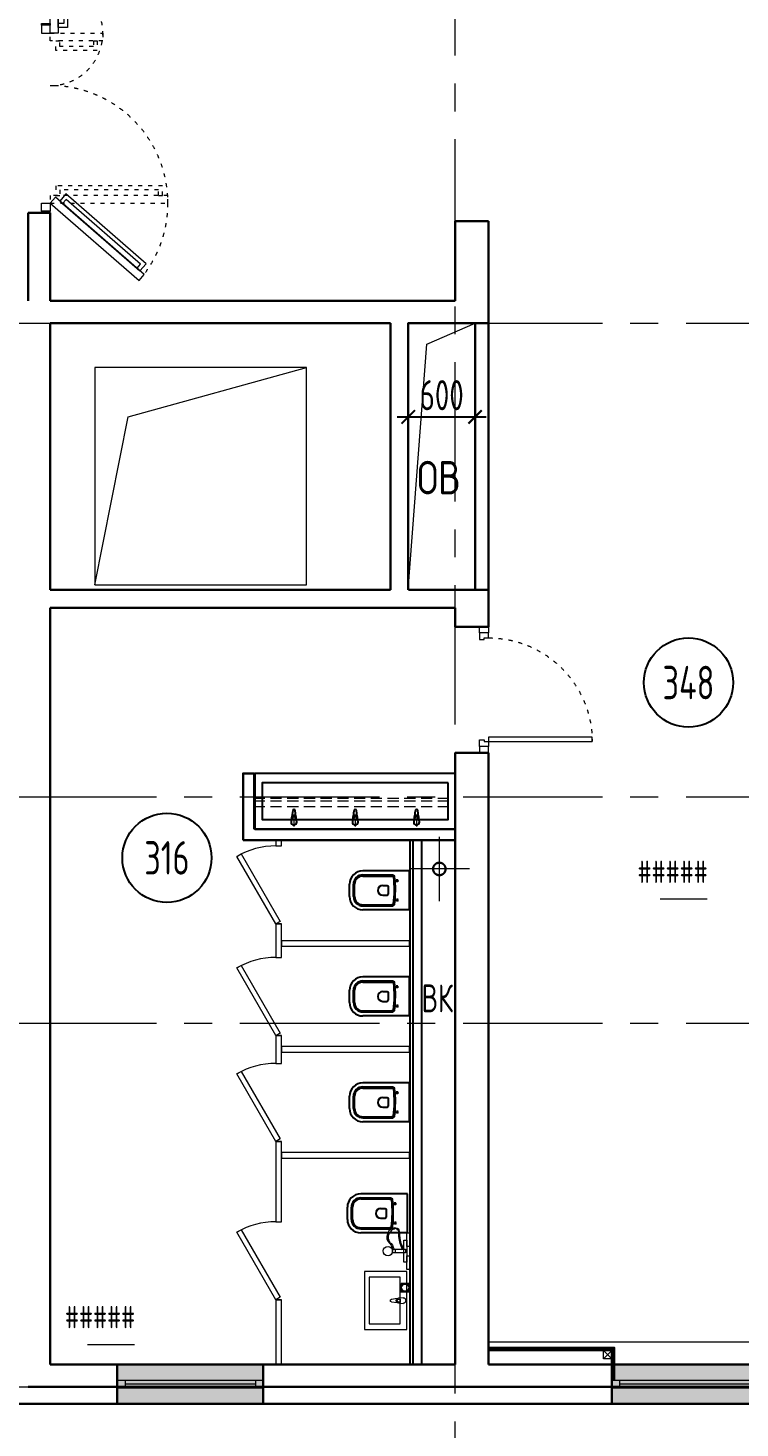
# Model space of a CAD drawing. Header units: millimetres. Extents: x -13407 to 95998, y -2611 to 109495.
# Drawn here: x 47535 to 53920, y 5880 to 18436 of the extents above; entities that cross this region are included whole.
import ezdxf
from ezdxf import colors
from ezdxf.entities.mleader import LeaderData, LeaderLine
from ezdxf.enums import TextEntityAlignment as Align
from ezdxf.math import Vec2, Vec3

# ---------------------------------------------------------------- set-up
doc = ezdxf.new("R2010")
doc.units = ezdxf.units.MM
for name, pattern in [('ACAD_ISO03W100', [30, 12, -18]), ('ADSK_Штриховая_ш2 п1', [3, 2, -1]), ('CENTER', [2, 1.25, -0.25, 0.25, -0.25])]:
    doc.linetypes.add(name, pattern=pattern)
for name, color, linetype, lineweight in [('_0', 250, 'Continuous', 9), ('_TEXT', 189, 'Continuous', 30), ('АР_Двери', 5, 'Continuous', 18), ('АР_Маркер экспликации', 239, 'Continuous', 13), ('АР_Навесной фасад', 5, 'Continuous', 5), ('АР_Номер помещения', 1, 'Continuous', 25), ('АР_Окна БЛОК', 250, 'Continuous', 13), ('АР_Оси', 193, 'Continuous', 9), ('АР_Отметки', 250, 'Continuous', 15), ('АР_Перегородки газоблок', 165, 'Continuous', 30), ('АР_Перегородки сантехнические', 216, 'Continuous', 9), ('АР_Подоконники', 163, 'Continuous', 9), ('АР_Помещения_площадь', 19, 'Continuous', 9), ('АР_Сущ Несущая стена', 202, 'Continuous', 30), ('АР_тонкая линия', 250, 'Continuous', 0), ('Подвал', 250, 'Continuous', 30), ('Размер шахт', 95, 'Continuous', 9), ('Сантехнические приборы', 7, 'Continuous', 9)]:
    doc.layers.add(name, color=color, linetype=linetype, lineweight=lineweight)
for name, color, linetype in [('АР_Отверстия', 251, 'Continuous'), ('ТХ_дозаторы', 7, 'Continuous'), ('ТХ_размеры', 240, 'Continuous'), ('ТХ_сантехника', 253, 'Continuous')]:
    doc.layers.add(name, color=color, linetype=linetype)
doc.styles.add('ICOCPEUR', font='isocpeur.ttf')
doc.styles.add('ISOCPEUR', font='isocpeur.ttf', dxfattribs={"width": 0.7})
doc.styles.get("Standard").update_dxf_attribs({"font": 'arial.ttf'})
doc.dimstyles.new('R_100', dxfattribs={"dimtxt": 270, "dimasz": 120, "dimexe": 100, "dimexo": 0, "dimgap": 60, "dimtad": 1, "dimdec": 0, "dimrnd": 5, "dimzin": 0, "dimdsep": 46, "dimtxsty": 'ISOCPEUR', "dimblk": 'ARCHTICK', "dimcen": 0, "dimdle": 100, "dimclrd": 256, "dimclre": 256, "dimclrt": 256, "dimadec": 0, "dimazin": 0, "dimtfac": 2, "dimtdec": 0, "dimtofl": 0, "dimtmove": 1, "dimatfit": 3, "dimfxl": 1, "dimtvp": 3, "dimtolj": 1, "dimtzin": 0, "dimarcsym": 0})

# ---------------------------------------------------------------- blocks, each defined once
blk = doc.blocks.new('*U193')
blk.add_lwpolyline([(100, 80), (100, 1010), (140, 1010), (140, 80)], close=True)
for points in [[(0, 0), (0, 80), (55, 80), (55, 0), (0, 0)], [(55, 80), (55, 0), (115, 0), (115, 40), (100, 40), (100, 80), (55, 80)], [(1075, 80), (1075, 0), (1015, 0), (1015, 40), (1030, 40), (1030, 80), (1075, 80)], [(1130, 0), (1130, 80), (1075, 80), (1075, 0), (1130, 0)]]:
    blk.add_lwpolyline(points)
at = {"linetype": 'ACAD_ISO03W100', "ltscale": 3}
blk.add_arc((100, 80), 930, 0, 90, dxfattribs=at)
blk = doc.blocks.new('*U93')
at = {"true_color": 0xffffff}
h = blk.add_hatch(color=7, dxfattribs=at)
h.dxf.hatch_style = 1
h.paths.add_polyline_path([(-1310, -140), (0, -140), (0, 220), (-1310, 220)])
at = {"lineweight": 30}
for p, q in [((-1310, -140), (-1310, 220)), ((0, -140), (0, 220))]:
    blk.add_line(p, q, dxfattribs=at)
for p, q in [((0, 220), (-1310, 220)), ((-1310, 70), (0, 70)), ((-1310, 0), (0, 0)), ((-1240, 0), (-1240, 70)), ((-1240, 35), (-70, 35)), ((-70, 0), (-70, 70)), ((-1310, -140), (0, -140)), ((-1310, -140), (-1310, -140)), ((-1310, -140), (-1310, -140)), ((0, -140), (0, -140)), ((0, -140), (0, -140))]:
    blk.add_line(p, q)
blk = doc.blocks.new('*U92')
at = {"true_color": 0xffffff}
h = blk.add_hatch(color=7, dxfattribs=at)
h.dxf.hatch_style = 1
h.paths.add_polyline_path([(-1600, -140), (0, -140), (0, 220), (-1600, 220)])
at = {"lineweight": 30}
for p, q in [((-1600, -140), (-1600, 220)), ((0, -140), (0, 220))]:
    blk.add_line(p, q, dxfattribs=at)
for p, q in [((0, 220), (-1600, 220)), ((-1600, 70), (0, 70)), ((-1600, 0), (0, 0)), ((-1530, 0), (-1530, 70)), ((-1530, 35), (-70, 35)), ((-70, 0), (-70, 70)), ((-1600, -140), (0, -140)), ((-1600, -140), (-1600, -140)), ((-1600, -140), (-1600, -140)), ((0, -140), (0, -140)), ((0, -140), (0, -140))]:
    blk.add_line(p, q)
blk = doc.blocks.new('*U78')
at = {"layer": 'АР_Номер помещения', "color": 7}
blk.add_circle((-16245, 4860), 400, dxfattribs=at)
at = {"layer": 'АР_Помещения_площадь', "color": 7}
blk.add_line((-16535, 493), (-16958, 493), dxfattribs=at)
at = {"color": 7, "style": 'ISOCPEUR', "width": 0.7, "flags": 1}
blk.add_attdef('КАТЕГОРИЯ', (-499, -2092), '', height=250, dxfattribs=at)
at = {"layer": 'АР_Номер помещения', "color": 7, "style": 'ISOCPEUR', "width": 0.7}
blk.add_attdef('НОМЕР_ПОМЕЩЕНИЯ', text='', height=300, dxfattribs=at).set_placement((-16245, 4860), align=Align.MIDDLE_CENTER)
at = {"layer": 'АР_Помещения_площадь', "color": 7, "lineweight": 30, "width": 0.7, "flags": 104}
blk.add_attdef('ИМЯ_ПОМЕЩЕНИЯ', text='', height=100, dxfattribs=at).set_placement((158, 1217), align=Align.MIDDLE_CENTER)
at = {"layer": 'АР_Помещения_площадь', "color": 7, "style": 'ISOCPEUR', "width": 0.7}
blk.add_attdef('ПЛОЩАДЬ_ПОМЕЩЕНИЯ', text='', height=200, dxfattribs=at).set_placement((-16531, 740), align=Align.MIDDLE_RIGHT)
blk = doc.blocks.new('*U85')
at = {"layer": 'АР_Номер помещения', "color": 7}
blk.add_circle((-15188, 6380), 400, dxfattribs=at)
at = {"layer": 'АР_Помещения_площадь', "color": 7}
blk.add_line((-15021, 4436), (-15443, 4436), dxfattribs=at)
at = {"color": 7, "style": 'ISOCPEUR', "width": 0.7, "flags": 1}
blk.add_attdef('КАТЕГОРИЯ', (-499, -2092), '', height=250, dxfattribs=at)
at = {"layer": 'АР_Номер помещения', "color": 7, "style": 'ISOCPEUR', "width": 0.7}
blk.add_attdef('НОМЕР_ПОМЕЩЕНИЯ', text='', height=300, dxfattribs=at).set_placement((-15188, 6380), align=Align.MIDDLE_CENTER)
at = {"layer": 'АР_Помещения_площадь', "color": 7, "style": 'ISOCPEUR', "width": 0.7}
blk.add_attdef('ПЛОЩАДЬ_ПОМЕЩЕНИЯ', text='', height=200, dxfattribs=at).set_placement((-15016, 4682), align=Align.MIDDLE_RIGHT)
at = {"layer": 'АР_Помещения_площадь', "color": 7, "lineweight": 30, "width": 0.7, "flags": 104}
blk.add_attdef('ИМЯ_ПОМЕЩЕНИЯ', text='', height=100, dxfattribs=at).set_placement((158, 1217), align=Align.MIDDLE_CENTER)
blk = doc.blocks.new('_ArchTick')
at = {"color": 0, "linetype": 'ByBlock', "const_width": 0.15}
blk.add_lwpolyline([(-0.5, -0.5), (0.5, 0.5)], dxfattribs=at)
blk = doc.blocks.new('*D355')
at = {"layer": 'Размер шахт', "lineweight": -2, "ltscale": 100, "transparency": 16777216}
for p, q in [((50945, 15087), (50945, 14848)), ((51545, 15087), (51545, 14848)), ((50845, 14948), (51645, 14948))]:
    blk.add_line(p, q, dxfattribs=at)
at = {"layer": 'Размер шахт', "lineweight": -2, "ltscale": 100, "transparency": 16777216, "xscale": 120, "yscale": 120, "zscale": 120, "rotation": 180}
blk.add_blockref('_ArchTick', (50945, 14948), dxfattribs=at)
at = {"layer": 'Размер шахт', "lineweight": -2, "ltscale": 100, "transparency": 16777216, "xscale": 120, "yscale": 120, "zscale": 120}
blk.add_blockref('_ArchTick', (51545, 14948), dxfattribs=at)
at = {"layer": 'Размер шахт', "ltscale": 100, "transparency": 16777216, "insert": (51245, 15143), "char_height": 270, "attachment_point": 5, "style": 'ISOCPEUR'}
blk.add_mtext('\\A1;600', dxfattribs=at)
blk = doc.blocks.new('*U11')
for p, q in [((0, 0), (0, -50)), ((700, 0), (700, -50))]:
    blk.add_line(p, q)
blk.add_lwpolyline([(0, 0), (606, 350), (628, 312), (22, -38)], close=True)
blk.add_arc((0, 0), 700, 0, 30)
blk = doc.blocks.new('Из_буфера31843')
for p, q in [((366, 166), (359, 113)), ((395, 113), (388, 166)), ((916, 166), (909, 113)), ((945, 113), (938, 166)), ((1466, 166), (1459, 113)), ((1495, 113), (1488, 166)), ((356, 104), (352, 62)), ((363, 87), (363, 101)), ((390, 87), (363, 87)), ((390, 101), (390, 87)), ((402, 62), (398, 104)), ((906, 104), (902, 62)), ((913, 87), (913, 101)), ((940, 87), (913, 87)), ((940, 101), (940, 87)), ((952, 62), (948, 104)), ((1456, 104), (1452, 62)), ((1463, 87), (1463, 101)), ((1490, 87), (1463, 87)), ((1490, 101), (1490, 87)), ((1502, 62), (1498, 104))]:
    blk.add_line(p, q)
at = {"lineweight": 13, "ltscale": 500}
for p, q in [((377, 85), (377, 23)), ((927, 85), (927, 23)), ((1477, 85), (1477, 23))]:
    blk.add_line(p, q, dxfattribs=at)
for points in [[(1827, 500), (27, 500), (27, 0), (1827, 0)], [(1762, 415), (92, 415), (92, 85), (1762, 85)]]:
    blk.add_lwpolyline(points, close=True)
for centre, major_axis, start_param, end_param in [((377, 165), (-7.91, 7.91), 4.051589, 6.943986), ((927, 165), (-7.91, 7.91), 4.051589, 6.943986), ((1477, 165), (-7.91, 7.91), 4.051589, 6.943986), ((377, 62), (-17.7, -17.7), -0.785398, 2.356194), ((377, 102), (-14.9, -14.9), -1.35736, -0.875625), ((377, 102), (-14.9, 14.9), 4.498953, 6.496621), ((377, 101), (-9.62, 9.62), 3.926991, 7.068583), ((377, 102), (-14.9, 14.9), 4.017217, 4.498953), ((927, 62), (-17.7, -17.7), -0.785398, 2.356194), ((927, 102), (-14.9, -14.9), -1.35736, -0.875625), ((927, 102), (-14.9, 14.9), 4.498953, 6.496621), ((927, 101), (-9.62, 9.62), 3.926991, 7.068583), ((927, 102), (-14.9, 14.9), 4.017217, 4.498953), ((1477, 62), (-17.7, -17.7), -0.785398, 2.356194), ((1477, 102), (-14.9, -14.9), -1.35736, -0.875625), ((1477, 102), (-14.9, 14.9), 4.498953, 6.496621), ((1477, 101), (-9.62, 9.62), 3.926991, 7.068583), ((1477, 102), (-14.9, 14.9), 4.017217, 4.498953)]:
    blk.add_ellipse(centre, major_axis=major_axis, ratio=1, start_param=start_param, end_param=end_param)
blk = doc.blocks.new('унитаз поликлиники')
for p, q in [((0, 175), (0, -175)), ((0, 175), (420, 175)), ((420, 139), (150, 139)), ((420, 129), (157, 129)), ((126, 87), (100, 87)), ((112, 73), (112, 100)), ((192, -34), (192, 34)), ((242, 44), (202, 44)), ((494, 57), (494, -57)), ((504, 55), (504, -55)), ((540, 55), (540, -55)), ((126, -87), (99, -86)), ((112, -73), (112, -100)), ((242, -44), (202, -44)), ((0, -175), (420, -175)), ((420, -139), (148, -139)), ((420, -129), (155, -129))]:
    blk.add_line(p, q)
for centre, radius, start, end in [((420, 55), 120, 0, 90), ((420, 55), 83.5, 359.8619, 90.3335), ((420, 55), 74, 0, 90), ((242, 0), 43.7, 270, 90), ((420, -55), 120, 270, 0), ((420, -55), 84, 270, 0), ((420, -55), 74, 270, 358.4018)]:
    blk.add_arc(centre, radius, start, end)
at = {"extrusion": (0, 0, -1)}
for centre, major_axis, ratio, start_param, end_param in [((1158, 0), (-731, -726), 0.993775, 0.659849, 0.910919), ((150, 127), (-5.6, -10.5), 0.821373, 1.269211, 2.570669), ((154, 120), (-5.61, -7.72), 0.798093, 1.232924, 2.686723), ((112, 87), (3.55, 3.55), 1, 5.504025, 11.78721), ((984, 0), (-23, -941), 0.89728, 1.422258, 1.677847), ((155, -117), (5.3, -10.4), 0.842984, 0.549902, 1.8819), ((202, -33), (4.12, -9.49), 0.964797, 0.42926, 1.943413), ((148, -127), (5.4, -10.4), 0.836443, 0.56114, 1.877577)]:
    blk.add_ellipse(centre, major_axis=major_axis, ratio=ratio, start_param=start_param, end_param=end_param, dxfattribs=at)
for centre, major_axis, ratio, start_param, end_param in [((202, 33), (4.12, 9.49), 0.964797, 0.42926, 1.943413), ((112, -87), (3.54, -3.55), 1, 5.504025, 11.78721)]:
    blk.add_ellipse(centre, major_axis=major_axis, ratio=ratio, start_param=start_param, end_param=end_param)
blk = doc.blocks.new('Из_буфера27431')
at = {"linetype": 'Continuous', "lineweight": 5}
for p, q in [((-139, 11), (-86, 18)), ((-139, 11), (-86, 18)), ((-76, 21), (-34, 25)), ((-76, 21), (-34, 25)), ((-59, 14), (-74, 14)), ((-59, 14), (-74, 14)), ((-59, -14), (-59, 14)), ((-59, -14), (-59, 14)), ((-86, -18), (-139, -11)), ((-86, -18), (-139, -11)), ((-34, -25), (-76, -21)), ((-34, -25), (-76, -21)), ((-74, -14), (-59, -14)), ((-74, -14), (-59, -14))]:
    blk.add_line(p, q, dxfattribs=at)
for points in [[(0, -260), (-380, -260), (-380, 260), (0, 260)], [(-59, -210), (-339, -210), (-339, 210), (-59, 210)], [(-59, -210), (-339, -210), (-339, 210), (-59, 210)]]:
    blk.add_lwpolyline(points, close=True, dxfattribs=at)
for centre, radius, start, end in [((-137, 0), 11.2, 97.1389, 262.8611), ((-137, 0), 11.2, 97.1389, 262.8611), ((-74, 0), 21.1, 122.771, 237.229), ((-74, 0), 21.1, 122.771, 237.229), ((-74, 0), 13.6, 90, 270), ((-74, 0), 13.6, 90, 270), ((-74, 0), 21.1, 95.1696, 122.771), ((-74, 0), 21.1, 95.1696, 122.771), ((-34, 0), 25, 270, 90), ((-34, 0), 25, 270, 90), ((-74, 0), 21.1, 237.229, 264.8304), ((-74, 0), 21.1, 237.229, 264.8304)]:
    blk.add_arc(centre, radius, start, end, dxfattribs=at)
blk = doc.blocks.new('_DotSmall')
at = {"color": 0, "linetype": 'ByBlock', "const_width": 0.5}
blk.add_lwpolyline([(-0.0625, 0, 1), (0.0625, 0, 1)], format="xyb", close=True, dxfattribs=at)
blk = doc.blocks.new('дв.1700')
at = {"layer": 'АР_Двери'}
for points in [[(-87, 0), (-87, -80), (-70, -80), (-70, 0), (-87, 0)], [(-70, -80), (-70, 0), (0, 0), (0, -30), (0, -30), (0, -80), (-70, -80)], [(1596, -80), (1596, 0), (1526, 0), (1526, -30), (1526, -30), (1526, -80), (1596, -80)], [(1613, 0), (1613, -80), (1596, -80), (1596, 0), (1613, 0)]]:
    blk.add_lwpolyline(points, dxfattribs=at)
for points in [[(0, -80), (-692, -876), (-639, -922), (53, -126)], [(1997, -150), (1526, -150), (1526, -80), (1997, -80)], [(20, -164), (-606, -884), (-542, -940), (84, -219)], [(-3, -190), (-583, -858), (-546, -890), (35, -223)], [(1947, -235), (1576, -235), (1576, -150), (1947, -150)], [(1912, -200), (1611, -200), (1611, -150), (1912, -150)]]:
    blk.add_lwpolyline(points, close=True, dxfattribs=at)
at = {"layer": 'АР_Двери', "linetype": 'ACAD_ISO03W100', "ltscale": 3}
for points in [[(0, -80), (0, -1135), (70, -1135), (70, -80)], [(1456, -551), (1456, -80), (1526, -80), (1526, -551)]]:
    blk.add_lwpolyline(points, close=True, dxfattribs=at)
for points in [[(70, -1050), (70, -1085), (155, -1085), (155, -130), (70, -130), (70, -165)], [(70, -1050), (120, -1050), (120, -165), (70, -165)], [(1456, -466), (1456, -501), (1371, -501), (1371, -130), (1456, -130), (1456, -165)], [(1456, -466), (1406, -466), (1406, -165), (1456, -165)]]:
    blk.add_lwpolyline(points, dxfattribs=at)
for centre, radius, start, end in [((0, -80), 1055, 229, 0), ((1526, -80), 471, 180, 351.4758)]:
    blk.add_arc(centre, radius, start, end, dxfattribs=at)
blk = doc.blocks.new('111')
at = {"layer": 'Сантехнические приборы'}
blk.add_line((293830, -128587), (293830, -128612), dxfattribs=at)
at = {"layer": 'Сантехнические приборы', "lineweight": 0}
for points in [[(293831, -128402), (293857, -128402), (293857, -128524), (293831, -128524)], [(293857, -128466), (293883, -128466), (293883, -128665), (293857, -128665)], [(293870, -128550), (293986, -128550), (293986, -128582), (293870, -128582)], [(293986, -128582), (293960, -128582), (293960, -128550), (293986, -128550)], [(293831, -128607), (293857, -128607), (293857, -128729), (293831, -128729)]]:
    blk.add_lwpolyline(points, close=True, dxfattribs=at)
for points in [[(293896, -128575), (293902, -128595), (293915, -128633), (293921, -128665), (293928, -128697), (293928, -128717), (293928, -128729), (293928, -128736), (293928, -128742), (293928, -128749), (293934, -128755), (293941, -128755), (293941, -128762), (293947, -128762), (293953, -128768), (293960, -128768), (293966, -128768), (293966, -128762), (293973, -128762), (293979, -128762), (293992, -128755), (293998, -128749), (294005, -128736), (294011, -128729), (294018, -128717), (294024, -128704), (294024, -128697), (294024, -128691), (294024, -128685), (294024, -128678), (294024, -128672), (294018, -128665), (294018, -128659), (294011, -128652), (294011, -128646), (293998, -128633), (293986, -128620), (293979, -128601), (293973, -128588), (293973, -128582)], [(293883, -128582), (293908, -128633), (293915, -128678), (293921, -128742), (293928, -128762), (293941, -128768), (293966, -128774), (293992, -128768), (294018, -128749), (294030, -128723), (294037, -128697), (294037, -128672), (294024, -128652), (293998, -128620), (293986, -128582)]]:
    blk.add_lwpolyline(points, dxfattribs=at)
for points in [[(293986, -128569), (293986, -128543), (294005, -128524), (294024, -128524)], [(294024, -128607), (294005, -128607), (293986, -128588), (293986, -128569)], [(294024, -128524), (294050, -128524), (294069, -128543), (294069, -128569)], [(294069, -128569), (294069, -128588), (294050, -128607), (294024, -128607)]]:
    blk.add_open_spline(points, degree=3, dxfattribs=at)
blk = doc.blocks.new('A$C500e89c7')
at = {"ltscale": 100}
blk.add_circle((-37, 37), 35.3, dxfattribs=at)
at = {"layer": 'ТХ_дозаторы', "ltscale": 100}
blk.add_lwpolyline([(-73, 75), (0, 75), (0, 0), (-73, 0)], close=True, dxfattribs=at)
blk = doc.blocks.new('A$C3079c8b3')
at = {"layer": 'АР_Перегородки газоблок', "color": 0, "lineweight": 25, "ltscale": 100}
for points in [[(33798, -16925), (33798, -12223)], [(33823, -16925), (33823, -12223)], [(33898, -12223), (33898, -16925)]]:
    blk.add_lwpolyline(points, dxfattribs=at)
blk = doc.blocks.new('A$Ce02d65bd')
at = {"ltscale": 100}
for points in [[(0, 0), (0, 75), (75, 75), (75, 0), (0, 0)], [(0, 0), (75, 75)], [(0, 75), (75, 0)]]:
    blk.add_lwpolyline(points, dxfattribs=at)
blk = doc.blocks.new('A$C0e870455')
at = {"layer": 'АР_Оси', "linetype": 'CENTER', "ltscale": 1000}
for p, q in [((0, -288), (0, 288)), ((269, 0), (-269, 0))]:
    blk.add_line(p, q, dxfattribs=at)
at = {"layer": 'АР_Оси', "linetype": 'CENTER', "lineweight": 30, "ltscale": 1000}
blk.add_circle((0, 0), 56, dxfattribs=at)

msp = doc.modelspace()

# ---------------------------------------------------------------- linework, layer by layer
for points in [[(52795, 6310), (52795, 6599.2), (51670, 6599.2)], [(52782.5, 6310), (52782.5, 6586.7), (51670, 6586.7)], [(52770, 6329.7), (52770, 6574.2), (51670, 6574.2), (51670, 6574.2)]]:
    msp.add_lwpolyline(points)
at = {"layer": 'АР_Навесной фасад', "ltscale": 100}
for p, q in [((55255, 6090), (47375, 6090)), ((55265, 6100), (47385, 6100))]:
    msp.add_line(p, q, dxfattribs=at)
at = {"layer": 'АР_Оси', "linetype": 'CENTER', "ltscale": 1000}
for p, q in [((51365, -1811.3), (51365, 32496.2)), ((-12563.8, 15790), (71033.4, 15790)), ((-12563.8, 11540), (71033.4, 11540)), ((-12563.8, 9510), (71033.4, 9510)), ((-12563.8, 6250), (71033.4, 6250))]:
    msp.add_line(p, q, dxfattribs=at)
at = {"layer": 'АР_Перегородки газоблок', "ltscale": 100}
for points in [[(51545.1, 13397), (51545, 15790.7)], [(51665, 15790.7), (51665, 13397)], [(49464, 11151.2), (49464, 11751.2), (49564, 11751.2)], [(49564, 11251.2), (49564, 11751.2)], [(49574, 11251.2), (51365, 11251.2)], [(50957.8, 11151.2), (49464, 11151.2)], [(51365, 11151.2), (50957.8, 11151.2)]]:
    msp.add_lwpolyline(points, dxfattribs=at)
at = {"layer": 'АР_Перегородки газоблок', "lineweight": 5, "ltscale": 100}
msp.add_lwpolyline([(48135, 13441.3), (50033, 13441.3), (50033, 15390), (48135, 15390)], close=True, dxfattribs=at)
msp.add_lwpolyline([(48135, 13441.3), (48432.4, 14947.9), (50033, 15390)], dxfattribs=at)
at = {"layer": 'АР_Перегородки сантехнические', "lineweight": 0}
for points in [[(49757.8, 11100), (49807.8, 11100), (49807.8, 11150), (49757.8, 11150)], [(49757.8, 10100), (49807.8, 10100), (49807.8, 10400), (49757.8, 10400)], [(50957.8, 10200), (50957.8, 10250), (49807.8, 10250), (49807.8, 10200)], [(49757.8, 9150), (49807.8, 9150), (49807.8, 9400), (49757.8, 9400)], [(50957.8, 9250), (50957.8, 9300), (49807.8, 9300), (49807.8, 9250)], [(49757.8, 7729.6), (49807.8, 7729.6), (49807.8, 8450), (49757.8, 8450)], [(50957.8, 8300), (50957.8, 8350), (49807.8, 8350), (49807.8, 8300)], [(49757.8, 6450), (49807.8, 6450), (49807.8, 7029.6), (49757.8, 7029.6)]]:
    msp.add_lwpolyline(points, close=True, dxfattribs=at)
at = {"layer": 'АР_Подоконники', "ltscale": 100}
msp.add_line((55475, 6650), (51665, 6650), dxfattribs=at)
at = {"layer": 'АР_Сущ Несущая стена', "ltscale": 100}
for p, q in [((47535, 16777.5), (47535, 15990)), ((47735, 16777.5), (47535, 16777.5)), ((47735, 16777.5), (47535, 16777.5)), ((47735, 16777.5), (47735, 15990)), ((51365, 16702.5), (51365, 15990)), ((51365, 16702.5), (51665, 16702.5)), ((51665, 16702.5), (51665, 15790)), ((47735, 15990), (50559, 15990)), ((50384.9, 15990), (51365, 15990)), ((47735, 13396.3), (47735, 15790)), ((50944.9, 15790), (51665, 15790)), ((47735, 6450), (47735, 13236.3)), ((51365, 13236.3), (51365, 13065.7)), ((51365, 11935.7), (51365, 6450.1)), ((51365, 11935.7), (51665, 11935.7)), ((51665, 11935.7), (51665, 6450)), ((51365, 6450), (47735, 6450)), ((55475, 6450), (51665, 6450)), ((55415, 6250), (47535, 6250))]:
    msp.add_line(p, q, dxfattribs=at)
for points in [[(47735, 15790), (50784.9, 15790)], [(50384.9, 15790), (50784.9, 15790)], [(50384.9, 15790), (50784.9, 15790)], [(50784.9, 13396.3), (50784.9, 15790)], [(50944.9, 15790), (50944.9, 13396.3)], [(47735, 13396.3), (50786.6, 13396.3)], [(50946.6, 13396.3), (51665, 13396.3)], [(51665, 13396.3), (51665, 13065.7)], [(51365, 13236.3), (47735, 13236.3)], [(51665, 13065.7), (51365, 13065.7)]]:
    msp.add_lwpolyline(points, dxfattribs=at)
at = {"layer": 'АР_тонкая линия', "color": 18, "ltscale": 100, "true_color": 0x000000}
msp.add_lwpolyline([(50944.9, 13396.6), (51113.1, 15600.8), (51545, 15790.3)], dxfattribs=at)
at = {"layer": 'АР_тонкая линия', "linetype": 'ADSK_Штриховая_ш2 п1', "ltscale": 50}
for points in [[(49559.6, 11528.4), (51361.8, 11528.3)], [(49559.6, 11503.4), (51361.8, 11503.3)], [(49559.6, 11453.4), (51361.8, 11453.3)]]:
    msp.add_lwpolyline(points, dxfattribs=at)

# ---------------------------------------------------------------- block references
at = {"layer": '_0', "color": 1, "lineweight": -3, "ltscale": 500, "rotation": 180}
msp.add_blockref('A$Ce02d65bd', (52770, 6574.2), dxfattribs=at)
at = {"layer": '_TEXT', "ltscale": 500}
msp.add_blockref('A$C3079c8b3', (17165, 23374.6), dxfattribs=at)
at = {"layer": 'АР_Двери', "rotation": 90.00000000000001}
msp.add_blockref('дв.1700', (47655, 16864.5), dxfattribs=at)
at = {"layer": 'АР_Двери', "xscale": -1, "rotation": 270}
msp.add_blockref('*U193', (51585, 11935.7), dxfattribs=at)
at = {"layer": 'АР_Двери', "lineweight": 30, "rotation": 90.00000000000001}
for p in [(49757.8, 10400), (49757.8, 9400), (49757.8, 8450), (49757.8, 7029.6)]:
    msp.add_blockref('*U11', p, dxfattribs=at)
at = {"layer": 'АР_Маркер экспликации', "color": 7}
ref = msp.add_blockref('*U85', (68646.7, 6185.2), dxfattribs=at)
ref.add_attrib('НОМЕР_ПОМЕЩЕНИЯ', '348', dxfattribs={"layer": 'АР_Номер помещения', "color": 7, "height": 300, "style": 'ISOCPEUR', "width": 0.7}).set_placement((53458.3, 12565.1), align=Align.MIDDLE_CENTER)
ref.add_attrib('ПЛОЩАДЬ_ПОМЕЩЕНИЯ', '#####', dxfattribs={"layer": 'АР_Помещения_площадь', "color": 7, "height": 200, "style": 'ISOCPEUR', "width": 0.7}).set_placement((53630.8, 10867.4), align=Align.MIDDLE_RIGHT)
ref = msp.add_blockref('*U78', (65026, 6133.7), dxfattribs=at)
ref.add_attrib('НОМЕР_ПОМЕЩЕНИЯ', '316', dxfattribs={"layer": 'АР_Номер помещения', "color": 7, "height": 300, "style": 'ISOCPEUR', "width": 0.7}).set_placement((48780.7, 10993.2), align=Align.MIDDLE_CENTER)
ref.add_attrib('ПЛОЩАДЬ_ПОМЕЩЕНИЯ', '#####', dxfattribs={"layer": 'АР_Помещения_площадь', "color": 7, "height": 200, "style": 'ISOCPEUR', "width": 0.7}).set_placement((48495.4, 6873.3), align=Align.MIDDLE_RIGHT)
at = {"layer": 'АР_Окна БЛОК', "xscale": -1, "rotation": 180}
for name, p in [('*U93', (49645, 6310)), ('*U92', (54370, 6310))]:
    msp.add_blockref(name, p, dxfattribs=at)
at = {"layer": 'Подвал', "lineweight": 13, "ltscale": 500}
msp.add_blockref('A$C0e870455', (51224, 10893.7), dxfattribs=at)
at = {"layer": 'ТХ_дозаторы', "ltscale": 100}
msp.add_blockref('A$C500e89c7', (50954.8, 7101.3), dxfattribs=at)
at = {"layer": 'ТХ_размеры', "rotation": 180}
msp.add_blockref('111', (344789.1, -121099.9), dxfattribs=at)
at = {"layer": 'ТХ_сантехника'}
msp.add_blockref('Из_буфера31843', (49542.6, 11251.2), dxfattribs=at)
at = {"layer": 'ТХ_сантехника', "rotation": 180}
for p in [(50957.8, 10701.2), (50957.8, 9750), (50957.8, 8800), (50939.3, 7804.6)]:
    msp.add_blockref('унитаз поликлиники', p, dxfattribs=at)
at = {"layer": 'ТХ_сантехника', "ltscale": 100, "xscale": -1, "rotation": 180}
msp.add_blockref('Из_буфера27431', (50932.7, 7022.5), dxfattribs=at)

# ---------------------------------------------------------------- texts
at = {"layer": 'АР_Отверстия', "ltscale": 100, "attachment_point": 5, "line_spacing_factor": 0.7, "style": 'ICOCPEUR'}
for s, insert, char_height in [('\\A1;{\\W0.8;ОВ}', (51219.7, 14403.2), 300), ('\\A1;{\\W0.7;ВК}', (51205.2, 9733), 250)]:
    msp.add_mtext(s, dxfattribs=dict(at, insert=insert, char_height=char_height))

# ---------------------------------------------------------------- dimensions: what is measured, and where the dimension line sits
at = {"layer": 'Размер шахт', "ltscale": 100}
dim = msp.add_linear_dim(base=(51545, 14947.5), p1=(50945.1, 15087), p2=(51545, 15087.1), dimstyle='R_100', override={"dimpost": '\\X', "dimfxl": 300, "dimarcsym": 1}, dxfattribs=at)
dim.commit()
dim.dimension.update_dxf_attribs({"geometry": '*D355', "text_midpoint": (51245.1, 15142.5)})

# ---------------------------------------------------------------- leaders
at = {"layer": 'АР_Отметки'}
ml = msp.add_multileader_mtext('Standard', dxfattribs=at)
ml.set_content('+6,300', color=256, style='ISOCPEUR')
ml.set_leader_properties(color=256, linetype='Continuous', lineweight=-1)
ml.set_arrow_properties(name='DOTSMALL')
ml.build(insert=Vec2(0, 0))
ml.multileader.update_dxf_attribs({"has_text_frame": 1, "text_left_attachment_type": 4, "text_right_attachment_type": 4, "dogleg_length": 100, "arrow_head_size": 180})
ctx = ml.context
ctx.base_point, ctx.char_height, ctx.arrow_head_size, ctx.landing_gap_size, ctx.plane_origin = Vec3(55928.2, 71412.1), 250, 180, 50, Vec3(64272, 69171.2)
ctx.left_attachment, ctx.right_attachment = 4, 4
notes = []
notes.append((ctx, [(0, (0, 0, 0), (0, 0), (1, 0), 1, [])]))
ctx.mtext.insert, ctx.mtext.width, ctx.mtext.line_spacing_style, ctx.mtext.flow_direction = Vec3(55978.2, 71745.5), 852.697, 2, 5
ml = msp.add_multileader_mtext('Standard', dxfattribs=at)
ml.set_content('Л.5', color=256, style='ISOCPEUR')
ml.set_leader_properties(color=256, linetype='Continuous', lineweight=-1)
ml.set_arrow_properties(name='DOTSMALL')
ml.build(insert=Vec2(0, 0))
ml.multileader.update_dxf_attribs({"has_text_frame": 1, "text_left_attachment_type": 4, "text_right_attachment_type": 4, "dogleg_length": 100, "arrow_head_size": 180})
ctx = ml.context
ctx.base_point, ctx.char_height, ctx.arrow_head_size, ctx.landing_gap_size, ctx.plane_origin = Vec3(54025.8, 70799.7), 250, 180, 50, Vec3(79808.7, 57079.1)
ctx.left_attachment, ctx.right_attachment = 4, 4
notes.append((ctx, [(0, (0, 0, 0), (0, 0), (1, 0), 1, [])]))
ctx.mtext.insert, ctx.mtext.width, ctx.mtext.line_spacing_style, ctx.mtext.flow_direction = Vec3(54075.8, 71133), 852.697, 2, 5
ml = msp.add_multileader_mtext('Standard', dxfattribs=at)
ml.set_content('+8,400', color=256, style='ISOCPEUR')
ml.set_leader_properties(color=256, linetype='Continuous', lineweight=-1)
ml.set_arrow_properties(name='DOTSMALL')
ml.build(insert=Vec2(0, 0))
ml.multileader.update_dxf_attribs({"has_text_frame": 1, "text_left_attachment_type": 4, "text_right_attachment_type": 4, "dogleg_length": 100, "arrow_head_size": 180})
ctx = ml.context
ctx.base_point, ctx.char_height, ctx.arrow_head_size, ctx.landing_gap_size, ctx.plane_origin = Vec3(54891.2, 65329.2), 250, 180, 50, Vec3(59135.3, 70680.7)
ctx.left_attachment, ctx.right_attachment = 4, 4
notes.append((ctx, [(0, (0, 0, 0), (0, 0), (1, 0), 1, [])]))
ctx.mtext.insert, ctx.mtext.width, ctx.mtext.line_spacing_style, ctx.mtext.flow_direction = Vec3(54941.2, 65662.5), 852.697, 2, 5
ml = msp.add_multileader_mtext('Standard', dxfattribs=at)
ml.set_content('+5,900', color=256, style='ISOCPEUR')
ml.set_leader_properties(color=256, linetype='Continuous', lineweight=-1)
ml.set_arrow_properties(name='DOTSMALL')
ml.build(insert=Vec2(0, 0))
ml.multileader.update_dxf_attribs({"has_text_frame": 1, "text_left_attachment_type": 4, "text_right_attachment_type": 4, "dogleg_length": 100, "arrow_head_size": 180})
ctx = ml.context
ctx.base_point, ctx.char_height, ctx.arrow_head_size, ctx.landing_gap_size, ctx.plane_origin = Vec3(54567.6, 26674.1), 250, 180, 50, Vec3(53756.6, 25885.5)
ctx.left_attachment, ctx.right_attachment = 4, 4
notes.append((ctx, [(0, (0, 0, 0), (0, 0), (1, 0), 1, [])]))
ctx.mtext.insert, ctx.mtext.width, ctx.mtext.line_spacing_style, ctx.mtext.flow_direction = Vec3(54617.6, 27007.4), 852.697, 2, 5
ml = msp.add_multileader_mtext('Standard', dxfattribs=at)
ml.set_content('Л.1', color=256, style='ISOCPEUR')
ml.set_leader_properties(color=256, linetype='Continuous', lineweight=-1)
ml.set_arrow_properties(name='DOTSMALL')
ml.build(insert=Vec2(0, 0))
ml.multileader.update_dxf_attribs({"has_text_frame": 1, "text_left_attachment_type": 4, "text_right_attachment_type": 4, "dogleg_length": 100, "arrow_head_size": 180})
ctx = ml.context
ctx.base_point, ctx.char_height, ctx.arrow_head_size, ctx.landing_gap_size, ctx.plane_origin = Vec3(51854.7, 25716.1, 0), 250, 180, 50, Vec3(77176.9, 13681.2, 0)
ctx.left_attachment, ctx.right_attachment = 4, 4
notes.append((ctx, [(0, (0, 0, 0), (0, 0), (1, 0), 1, [])]))
ctx.mtext.insert, ctx.mtext.width, ctx.mtext.defined_height, ctx.mtext.line_spacing_style, ctx.mtext.flow_direction = Vec3(51904.7, 26049.5, 0), 852.697, 406.6, 2, 5
ml = msp.add_multileader_mtext('Standard', dxfattribs=at)
ml.set_content('+7,850', color=256, style='ISOCPEUR')
ml.set_leader_properties(color=256, linetype='Continuous', lineweight=-1)
ml.set_arrow_properties(name='DOTSMALL')
ml.build(insert=Vec2(0, 0))
ml.multileader.update_dxf_attribs({"has_text_frame": 1, "text_left_attachment_type": 4, "text_right_attachment_type": 4, "dogleg_length": 100, "arrow_head_size": 180})
ctx = ml.context
ctx.base_point, ctx.char_height, ctx.arrow_head_size, ctx.landing_gap_size, ctx.plane_origin = Vec3(51777.9, 20811.8), 250, 180, 50, Vec3(53698.5, 18401.8)
ctx.left_attachment, ctx.right_attachment = 4, 4
notes.append((ctx, [(0, (0, 0, 0), (0, 0), (1, 0), 1, [])]))
ctx.mtext.insert, ctx.mtext.width, ctx.mtext.line_spacing_style, ctx.mtext.flow_direction = Vec3(51827.9, 21145.2), 555.243, 2, 5
for ctx, leaders in notes:
    for number, flags, end, landing, length, lines in leaders:
        leader = LeaderData()
        leader.index, (leader.has_last_leader_line, leader.has_dogleg_vector, leader.attachment_direction) = number, flags
        leader.last_leader_point, leader.dogleg_vector, leader.dogleg_length = Vec3(end), Vec3(landing), length
        for number, points, colour, breaks in lines:
            line = LeaderLine()
            line.index, line.vertices, line.color, line.breaks = number, Vec3.list(points), colors.encode_raw_color(colour), breaks
            leader.lines.append(line)
        ctx.leaders.append(leader)

doc.saveas('drawing.dxf')
